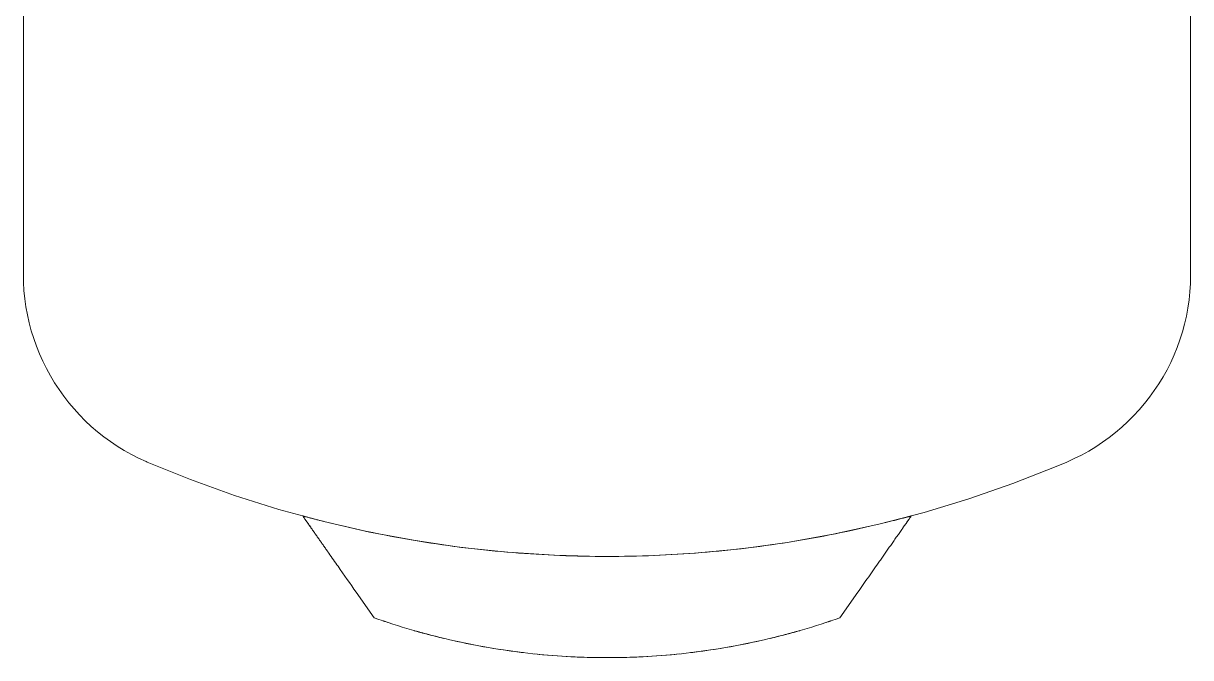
# Model space of a CAD drawing. Header units: metres. Extents: x -227.9 to -141.2, y 39.1 to 91.1.
# Drawn here: x -159.8276 to -159.4276, y 60.5523 to 60.7696 of the extents above; entities that cross this region are included whole.
import ezdxf

# ---------------------------------------------------------------- set-up
doc = ezdxf.new("R2010")
doc.units = ezdxf.units.M
doc.layers.add('Q-SPCQ', color=7, linetype='Continuous', lineweight=5)

msp = doc.modelspace()

# ---------------------------------------------------------------- linework, layer by layer
at = {"layer": 'Q-SPCQ', "color": 9, "lineweight": 9, "true_color": 0xc0c0c0}
for p, q in [((-159.82755, 60.98698), (-159.82755, 60.68366)), ((-159.42755, 60.68366), (-159.42755, 60.98698)), ((-159.82755, 60.68366), (-159.82749, 60.68086)), ((-159.82749, 60.68086), (-159.82733, 60.67807)), ((-159.42781, 60.67766), (-159.42762, 60.68045)), ((-159.42762, 60.68045), (-159.42755, 60.68325)), ((-159.42755, 60.68325), (-159.42755, 60.68366)), ((-159.82733, 60.67807), (-159.82705, 60.67528)), ((-159.4281, 60.67487), (-159.42781, 60.67766)), ((-159.82705, 60.67528), (-159.82666, 60.67251)), ((-159.82666, 60.67251), (-159.82616, 60.66975)), ((-159.42903, 60.66935), (-159.42851, 60.6721)), ((-159.42851, 60.6721), (-159.4281, 60.67487)), ((-159.82616, 60.66975), (-159.82554, 60.66702)), ((-159.42966, 60.66662), (-159.42903, 60.66935)), ((-159.82554, 60.66702), (-159.82482, 60.66432)), ((-159.82482, 60.66432), (-159.824, 60.66164)), ((-159.43039, 60.66392), (-159.42966, 60.66662)), ((-159.824, 60.66164), (-159.82306, 60.659)), ((-159.43218, 60.65862), (-159.43123, 60.66125)), ((-159.43123, 60.66125), (-159.43039, 60.66392)), ((-159.82306, 60.659), (-159.82202, 60.6564)), ((-159.82202, 60.6564), (-159.82088, 60.65385)), ((-159.43439, 60.65347), (-159.43324, 60.65602)), ((-159.43324, 60.65602), (-159.43218, 60.65862)), ((-159.82088, 60.65385), (-159.81964, 60.65134)), ((-159.43565, 60.65097), (-159.43439, 60.65347)), ((-159.81964, 60.65134), (-159.8183, 60.64888)), ((-159.8183, 60.64888), (-159.81686, 60.64648)), ((-159.43846, 60.64613), (-159.43701, 60.64852)), ((-159.43701, 60.64852), (-159.43565, 60.65097)), ((-159.81686, 60.64648), (-159.81532, 60.64414)), ((-159.81532, 60.64414), (-159.8137, 60.64186)), ((-159.44001, 60.6438), (-159.43846, 60.64613)), ((-159.8137, 60.64186), (-159.81198, 60.63965)), ((-159.44338, 60.63933), (-159.44165, 60.64153)), ((-159.44165, 60.64153), (-159.44001, 60.6438)), ((-159.81198, 60.63965), (-159.81018, 60.6375)), ((-159.81018, 60.6375), (-159.80829, 60.63544)), ((-159.4471, 60.63514), (-159.4452, 60.6372)), ((-159.4452, 60.6372), (-159.44338, 60.63933)), ((-159.80829, 60.63544), (-159.80632, 60.63345)), ((-159.80632, 60.63345), (-159.80427, 60.63154)), ((-159.45114, 60.63126), (-159.44908, 60.63316)), ((-159.44908, 60.63316), (-159.4471, 60.63514)), ((-159.80427, 60.63154), (-159.80215, 60.62971)), ((-159.80215, 60.62971), (-159.79996, 60.62797)), ((-159.45547, 60.62772), (-159.45327, 60.62945)), ((-159.45327, 60.62945), (-159.45114, 60.63126)), ((-159.79996, 60.62797), (-159.7977, 60.62632)), ((-159.7977, 60.62632), (-159.79537, 60.62476)), ((-159.79537, 60.62476), (-159.79299, 60.62329)), ((-159.46247, 60.62309), (-159.46008, 60.62454)), ((-159.46008, 60.62454), (-159.45774, 60.62608)), ((-159.45774, 60.62608), (-159.45547, 60.62772)), ((-159.79299, 60.62329), (-159.79054, 60.62192)), ((-159.79054, 60.62192), (-159.78805, 60.62065)), ((-159.78805, 60.62065), (-159.7855, 60.61949)), ((-159.46997, 60.61932), (-159.46742, 60.62048)), ((-159.46742, 60.62048), (-159.46492, 60.62173)), ((-159.46492, 60.62173), (-159.46247, 60.62309)), ((-159.7855, 60.61949), (-159.78513, 60.61932)), ((-159.78513, 60.61932), (-159.7703, 60.61331)), ((-159.48848, 60.61193), (-159.4736, 60.61779)), ((-159.4736, 60.61779), (-159.46997, 60.61932)), ((-159.7703, 60.61331), (-159.75524, 60.60791)), ((-159.50359, 60.60667), (-159.48848, 60.61193)), ((-159.75524, 60.60791), (-159.73998, 60.6031)), ((-159.5189, 60.60202), (-159.50359, 60.60667)), ((-159.73998, 60.6031), (-159.72454, 60.59891)), ((-159.53438, 60.59798), (-159.5189, 60.60202)), ((-159.72454, 60.59891), (-159.70894, 60.59535)), ((-159.55001, 60.59456), (-159.53438, 60.59798)), ((-159.70894, 60.59535), (-159.69322, 60.5924)), ((-159.69322, 60.5924), (-159.67739, 60.59009)), ((-159.56576, 60.59178), (-159.55001, 60.59456)), ((-159.67739, 60.59009), (-159.66148, 60.58842)), ((-159.66148, 60.58842), (-159.64551, 60.58738)), ((-159.61352, 60.58722), (-159.59754, 60.5881)), ((-159.59754, 60.5881), (-159.58162, 60.58962)), ((-159.58162, 60.58962), (-159.56576, 60.59178)), ((-159.64551, 60.58738), (-159.62952, 60.58698)), ((-159.62952, 60.58698), (-159.61352, 60.58722)), ((-159.70737, 60.56596), (-159.7135, 60.5747)), ((-159.54161, 60.5747), (-159.54773, 60.56596))]:
    msp.add_line(p, q, dxfattribs=at)
for points, knots in [([(-159.73051, 60.6005), (-159.73058, 60.60052), (-159.7308, 60.60058), (-159.73112, 60.60067), (-159.73143, 60.60075), (-159.73172, 60.60083), (-159.73181, 60.60086), (-159.73182, 60.60086)], [0.7053571, 0.7053571, 0.7053571, 0.7053571, 0.7321429, 0.7857143, 0.8392857, 0.8928571, 1, 1, 1, 1]), ([(-159.73182, 60.60086), (-159.73181, 60.60086), (-159.73169, 60.60082), (-159.73128, 60.60071), (-159.73087, 60.6006), (-159.73036, 60.60047), (-159.72977, 60.60031), (-159.72911, 60.60013), (-159.72828, 60.59992), (-159.72745, 60.5997), (-159.72665, 60.59949), (-159.72542, 60.59918), (-159.72438, 60.59892), (-159.72354, 60.59871)], [0, 0, 0, 0, 0.142857, 0.214286, 0.285714, 0.357143, 0.428571, 0.5, 0.571429, 0.678571, 0.732143, 0.785714, 1, 1, 1, 1]), ([(-159.7135, 60.5747), (-159.71555, 60.57763), (-159.71815, 60.58135), (-159.7213, 60.58584), (-159.72261, 60.58771), (-159.72366, 60.58921), (-159.72445, 60.59034), (-159.72511, 60.59128), (-159.72557, 60.59193), (-159.72583, 60.59231), (-159.72603, 60.59259), (-159.72622, 60.59287), (-159.72649, 60.59325), (-159.72696, 60.59392), (-159.72763, 60.59488), (-159.7283, 60.59583), (-159.72874, 60.59647), (-159.72899, 60.59682), (-159.72917, 60.59708), (-159.72935, 60.59734), (-159.72959, 60.59768), (-159.73, 60.59826), (-159.73056, 60.59907), (-159.73121, 60.59999), (-159.73162, 60.60057), (-159.73182, 60.60086)], [0, 0, 0, 0, 0.333333, 0.416667, 0.5, 0.541667, 0.583333, 0.625, 0.645833, 0.65625, 0.666667, 0.677083, 0.6875, 0.708333, 0.75, 0.791667, 0.8125, 0.822917, 0.833333, 0.84375, 0.854167, 0.875, 0.916667, 0.958333, 1, 1, 1, 1]), ([(-159.73182, 60.60086), (-159.73164, 60.60061), (-159.73127, 60.60008), (-159.73067, 60.59923), (-159.73013, 60.59846), (-159.72974, 60.59789), (-159.7295, 60.59755), (-159.72938, 60.59738), (-159.72932, 60.5973)], [0, 0, 0, 0, 0.0416667, 0.0833333, 0.125, 0.1458333, 0.15625, 0.1666667, 0.1666667, 0.1666667, 0.1666667]), ([(-159.52328, 60.60086), (-159.52354, 60.6005), (-159.52405, 60.59976), (-159.52485, 60.59862), (-159.52555, 60.59762), (-159.52605, 60.59691), (-159.52634, 60.5965), (-159.52663, 60.59608), (-159.52701, 60.59554), (-159.52762, 60.59467), (-159.52841, 60.59353), (-159.52922, 60.59238), (-159.52986, 60.59146), (-159.53034, 60.59078), (-159.53081, 60.59011), (-159.53144, 60.58921), (-159.53223, 60.58809), (-159.53318, 60.58674), (-159.53506, 60.58404), (-159.53789, 60.58), (-159.54037, 60.57646), (-159.54161, 60.5747)], [0, 0, 0, 0, 0.05, 0.1, 0.15, 0.175, 0.1875, 0.2, 0.225, 0.25, 0.3, 0.35, 0.375, 0.4, 0.425, 0.45, 0.5, 0.55, 0.6, 0.8, 1, 1, 1, 1]), ([(-159.53156, 60.59871), (-159.53044, 60.59899), (-159.52876, 60.59941), (-159.52694, 60.59988), (-159.52598, 60.60013), (-159.52538, 60.60029), (-159.52488, 60.60043), (-159.52447, 60.60054), (-159.52412, 60.60063), (-159.52382, 60.60071), (-159.52358, 60.60078), (-159.52336, 60.60084), (-159.52329, 60.60086), (-159.52328, 60.60086)], [0, 0, 0, 0, 0.285714, 0.428571, 0.5, 0.571429, 0.625, 0.678571, 0.732143, 0.785714, 0.839286, 0.892857, 1, 1, 1, 1]), ([(-159.52578, 60.5973), (-159.52572, 60.59738), (-159.5256, 60.59755), (-159.52537, 60.59789), (-159.52497, 60.59846), (-159.52443, 60.59923), (-159.52383, 60.60008), (-159.52346, 60.60061), (-159.52328, 60.60086)], [0.8333333, 0.8333333, 0.8333333, 0.8333333, 0.84375, 0.8541667, 0.875, 0.9166667, 0.9583333, 1, 1, 1, 1]), ([(-159.52328, 60.60086), (-159.52329, 60.60085), (-159.52345, 60.60081), (-159.52397, 60.60067), (-159.52432, 60.60058), (-159.52452, 60.60052)], [0, 0, 0, 0, 0.1428571, 0.2142857, 0.2857143, 0.2857143, 0.2857143, 0.2857143]), ([(-159.6936, 60.56156), (-159.6936, 60.56156), (-159.69333, 60.56149), (-159.69252, 60.56126), (-159.69117, 60.56088), (-159.68972, 60.56049), (-159.6886, 60.56019)], [0, 0, 0, 0, 0.285714, 0.428571, 0.571429, 1, 1, 1, 1]), ([(-159.69255, 60.56127), (-159.69255, 60.56127), (-159.69239, 60.56122), (-159.6919, 60.56108), (-159.69146, 60.56096), (-159.69106, 60.56085), (-159.69076, 60.56077), (-159.6903, 60.56064), (-159.68988, 60.56053), (-159.68955, 60.56044)], [0, 0, 0, 0, 0.285714, 0.428571, 0.571429, 0.678571, 0.732143, 0.785714, 1, 1, 1, 1]), ([(-159.5665, 60.56019), (-159.56575, 60.56039), (-159.5643, 60.56078), (-159.56264, 60.56124), (-159.5617, 60.56151), (-159.5615, 60.56156), (-159.5615, 60.56156)], [0, 0, 0, 0, 0.285714, 0.571429, 0.785714, 1, 1, 1, 1]), ([(-159.56555, 60.56044), (-159.56533, 60.5605), (-159.56489, 60.56062), (-159.56426, 60.56079), (-159.56368, 60.56095), (-159.56304, 60.56113), (-159.56263, 60.56124), (-159.56255, 60.56127), (-159.56255, 60.56127)], [0, 0, 0, 0, 0.142857, 0.285714, 0.428571, 0.571429, 0.857143, 1, 1, 1, 1]), ([(-159.6562, 60.55402), (-159.65718, 60.55413), (-159.66514, 60.55513), (-159.67291, 60.55651), (-159.67952, 60.55798)], [0.4526549, 0.4526549, 0.4526549, 0.4526549, 0.5, 0.8371058, 0.8371058, 0.8371058, 0.8371058]), ([(-159.57558, 60.55798), (-159.58219, 60.55651), (-159.58996, 60.55513), (-159.59792, 60.55413), (-159.5989, 60.55402)], [0.1628942, 0.1628942, 0.1628942, 0.1628942, 0.5, 0.5473451, 0.5473451, 0.5473451, 0.5473451])]:
    msp.add_open_spline(points, degree=3, knots=knots, dxfattribs=at)
for points in [[(-159.72354, 60.59871), (-159.71311, 60.59612), (-159.69202, 60.59178), (-159.6599, 60.58785), (-159.62754, 60.58654), (-159.59517, 60.58786), (-159.56312, 60.59178), (-159.54201, 60.59611), (-159.53156, 60.59871)], [(-159.62755, 60.5523), (-159.63664, 60.5523), (-159.65478, 60.55333), (-159.68157, 60.55793), (-159.6989, 60.56297), (-159.70737, 60.56596)], [(-159.7044, 60.56493), (-159.70419, 60.56486), (-159.70378, 60.56473), (-159.70319, 60.56453), (-159.70283, 60.56441), (-159.70266, 60.56435)], [(-159.54773, 60.56596), (-159.5562, 60.56297), (-159.57353, 60.55793), (-159.60032, 60.55333), (-159.61846, 60.5523), (-159.62755, 60.5523)], [(-159.55244, 60.56435), (-159.55227, 60.56441), (-159.55191, 60.56453), (-159.55132, 60.56472), (-159.55091, 60.56486), (-159.5507, 60.56493)], [(-159.6919, 60.56109), (-159.69211, 60.56114), (-159.69244, 60.56124), (-159.69255, 60.56127), (-159.69255, 60.56127)], [(-159.68355, 60.55891), (-159.68536, 60.55935), (-159.68716, 60.55981), (-159.68894, 60.56028)], [(-159.56616, 60.56028), (-159.56794, 60.55981), (-159.56974, 60.55935), (-159.57155, 60.55891)], [(-159.56255, 60.56127), (-159.56255, 60.56127), (-159.56278, 60.5612), (-159.5632, 60.56109)], [(-159.62755, 60.5523), (-159.63586, 60.5523), (-159.64415, 60.55274), (-159.65229, 60.55358)], [(-159.60281, 60.55358), (-159.61095, 60.55274), (-159.61924, 60.5523), (-159.62755, 60.5523)]]:
    msp.add_open_spline(points, degree=3, dxfattribs=at)

doc.saveas('drawing.dxf')
